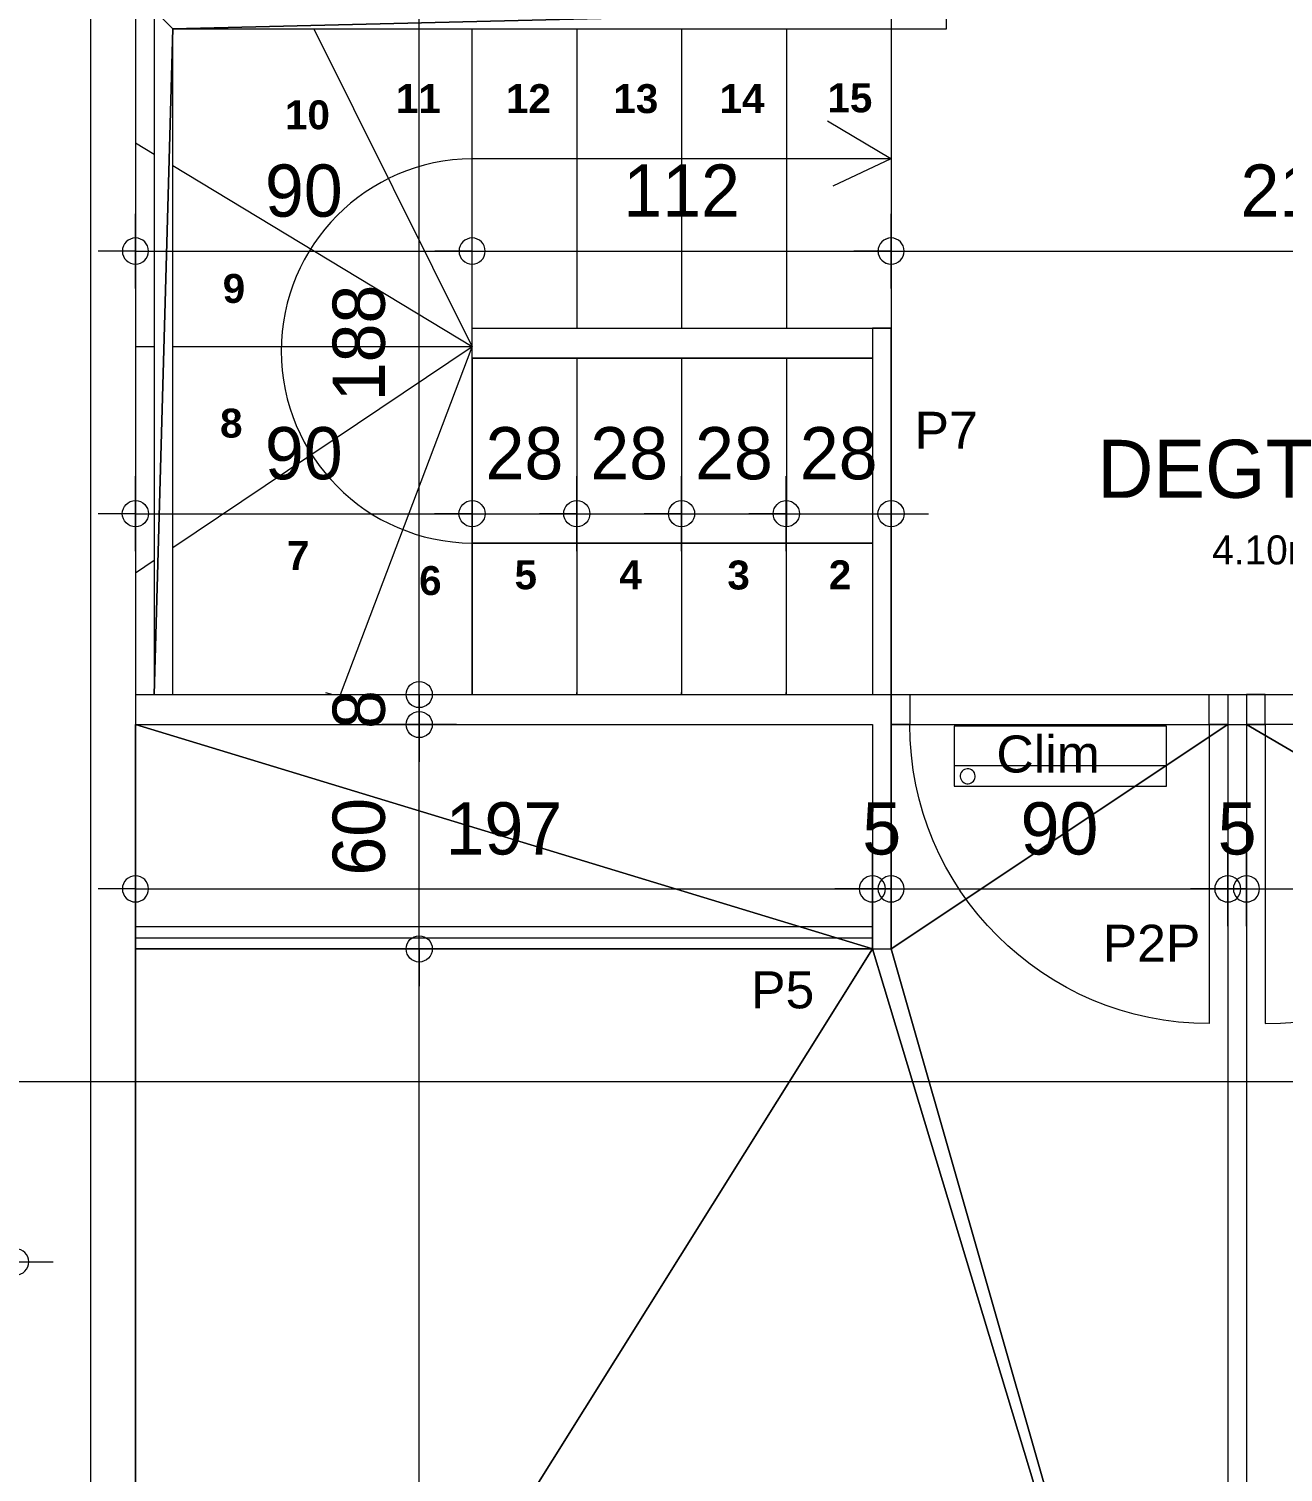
# Model space of a CAD drawing. Header units: metres. Extents: x -30.4 to 29.6, y -50.6 to 0.4.
# Drawn here: x 20.689 to 24.042, y -29.401 to -25.541 of the extents above; entities that cross this region are included whole.
import ezdxf
from ezdxf.enums import TextEntityAlignment as Align
from ezdxf.lldxf.tags import DXFTag

# ---------------------------------------------------------------- set-up
doc = ezdxf.new("R2010")
doc.units = ezdxf.units.M
doc.header["$MEASUREMENT"] = 0
for name, color, linetype in [('Calque commun', 7, 'Continuous'), ('Calque5', 7, 'Continuous'), ('Cotations', 7, 'Continuous'), ('Textes', 7, 'Continuous')]:
    doc.layers.add(name, color=color, linetype=linetype)
doc.styles.add('Arial12', font='arialbd.ttf', dxfattribs={"height": 0.077267})
doc.styles.add('Arial4', font='arial.ttf', dxfattribs={"height": 0.098961})
doc.styles.add('Century Gothic', font='GOTHIC.TTF', dxfattribs={"height": 0.139636})
doc.styles.add('Century Gothic15', font='GOTHIC.TTF', dxfattribs={"height": 0.155151})
doc.styles.add('Century Gothic7', font='GOTHIC.TTF', dxfattribs={"height": 0.077575})
tags = doc.linetypes.add('DASHDOT2', pattern=[0.5, 0.25, -0.125, 0, -0.125]).pattern_tags.tags
tags[10:11] = [DXFTag(74, 4), DXFTag(75, 0), DXFTag(340, '0'), DXFTag(46, 1.0), DXFTag(50, 0.0), DXFTag(44, 0.0), DXFTag(45, 0.0)]
tags[8:9] = [DXFTag(74, 4), DXFTag(75, 0), DXFTag(340, '0'), DXFTag(46, 1.0), DXFTag(50, 0.0), DXFTag(44, 0.0), DXFTag(45, 0.0)]
tags[6:7] = [DXFTag(74, 4), DXFTag(75, 0), DXFTag(340, '0'), DXFTag(46, 1.0), DXFTag(50, 0.0), DXFTag(44, 0.0), DXFTag(45, 0.0)]
tags[4:5] = [DXFTag(74, 4), DXFTag(75, 0), DXFTag(340, '0'), DXFTag(46, 1.0), DXFTag(50, 0.0), DXFTag(44, 0.0), DXFTag(45, 0.0)]
tags = doc.linetypes.add('HIDDEN2', pattern=[0.1875, 0.125, -0.0625]).pattern_tags.tags
tags[6:7] = [DXFTag(74, 4), DXFTag(75, 0), DXFTag(340, '0'), DXFTag(46, 1.0), DXFTag(50, 0.0), DXFTag(44, 0.0), DXFTag(45, 0.0)]
tags[4:5] = [DXFTag(74, 4), DXFTag(75, 0), DXFTag(340, '0'), DXFTag(46, 1.0), DXFTag(50, 0.0), DXFTag(44, 0.0), DXFTag(45, 0.0)]
tags = doc.linetypes.add('HIDDENX2', pattern=[0.75, 0.5, -0.25]).pattern_tags.tags
tags[6:7] = [DXFTag(74, 4), DXFTag(75, 0), DXFTag(340, '0'), DXFTag(46, 1.0), DXFTag(50, 0.0), DXFTag(44, 0.0), DXFTag(45, 0.0)]
tags[4:5] = [DXFTag(74, 4), DXFTag(75, 0), DXFTag(340, '0'), DXFTag(46, 1.0), DXFTag(50, 0.0), DXFTag(44, 0.0), DXFTag(45, 0.0)]

# ---------------------------------------------------------------- blocks, each defined once
blk = doc.blocks.new('Block18107')
at = {"layer": 'Calque commun', "color": 7, "linetype": 'Continuous', "lineweight": 18}
blk.add_line((20.654, -25.4207), (20.654, -31.4506), dxfattribs=at)
at = {"layer": 'Calque commun', "color": 7, "linetype": 'Continuous', "lineweight": 9}
for p, q in [((20.854, -25.4207), (20.854, -31.2507)), ((20.974, -25.4207), (20.974, -31.1306))]:
    blk.add_line(p, q, dxfattribs=at)
blk = doc.blocks.new('xmodule1pdniv1-125')
at = {"layer": 'Calque commun', "color": 5, "linetype": 'Continuous', "lineweight": 9}
blk.add_arc((0, 0), 0.5, 0, 359.9994, dxfattribs=at)
blk = doc.blocks.new('xmodule1pdniv1-126')
at = {"layer": 'Calque commun', "color": 5, "linetype": 'Continuous', "lineweight": 9}
blk.add_arc((0, 0), 0.5, 0, 359.9994, dxfattribs=at)
blk = doc.blocks.new('DimLine61108')
at = {"layer": 'Calque commun', "color": 5, "linetype": 'Continuous', "lineweight": 9}
for p, q in [((37.0237, -23.999), (37.0237, -23.799)), ((37.1037, -23.999), (37.1037, -23.799)), ((37.0237, -23.899), (36.9237, -23.899)), ((37.0237, -23.899), (37.1037, -23.899)), ((37.1037, -23.899), (37.2037, -23.899))]:
    blk.add_line(p, q, dxfattribs=at)
at = {"layer": 'Calque commun', "color": 5, "linetype": 'Continuous', "lineweight": 9, "xscale": 0.07000000029802322, "yscale": 0.07000000029802322, "zscale": 0.07000000029802322}
for name, p in [('xmodule1pdniv1-125', (37.0237, -23.899)), ('xmodule1pdniv1-126', (37.1037, -23.899))]:
    blk.add_blockref(name, p, dxfattribs=at)
at = {"layer": 'Calque commun', "color": 5, "linetype": 'Continuous', "lineweight": 9, "style": 'Century Gothic'}
blk.add_text('8', height=0.1396, dxfattribs=at).set_placement((37.0637, -23.849), align=Align.BOTTOM_CENTER)
blk = doc.blocks.new('xmodule1pdniv1-127')
at = {"layer": 'Calque commun', "color": 5, "linetype": 'Continuous', "lineweight": 9}
blk.add_blockref('DimLine61108', (0, 0), dxfattribs=at)
blk = doc.blocks.new('xmodule1pcentniv1 13-7')
at = {"layer": 'Calque commun', "color": 5, "linetype": 'Continuous', "lineweight": 9}
blk.add_arc((0, 0), 0.5, 0, 359.9994, dxfattribs=at)
blk = doc.blocks.new('xmodule1pcentniv1 13-8')
at = {"layer": 'Calque commun', "color": 5, "linetype": 'Continuous', "lineweight": 9}
blk.add_arc((0, 0), 0.5, 0, 359.9994, dxfattribs=at)
blk = doc.blocks.new('DimLine54915-2')
at = {"layer": 'Calque commun', "color": 5, "linetype": 'Continuous', "lineweight": 9}
for p, q in [((37.9697, -23.0373), (37.9697, -22.9373)), ((38.0697, -23.0373), (37.8697, -23.0373)), ((37.9697, -26.1867), (37.9697, -23.0373)), ((38.0697, -26.1867), (37.8697, -26.1867)), ((37.9697, -26.1867), (37.9697, -26.2867))]:
    blk.add_line(p, q, dxfattribs=at)
at = {"layer": 'Calque commun', "color": 5, "linetype": 'Continuous', "lineweight": 9, "extrusion": (0, 0, -1), "xscale": -0.07000000029802322, "yscale": -0.07000000029802322, "zscale": -0.07000000029802322, "rotation": -90.00000000000001}
for name, p in [('xmodule1pcentniv1 13-8', (-37.9697, -23.0373)), ('xmodule1pcentniv1 13-7', (-37.9697, -26.1867))]:
    blk.add_blockref(name, p, dxfattribs=at)
at = {"layer": 'Calque commun', "color": 5, "linetype": 'Continuous', "lineweight": 9, "style": 'Century Gothic'}
blk.add_text('315', height=0.13964, rotation=90, dxfattribs=at).set_placement((37.9197, -24.612), align=Align.BOTTOM_CENTER)
blk = doc.blocks.new('xmodule1pcentniv1 13-9')
at = {"layer": 'Calque commun', "color": 5, "linetype": 'Continuous', "lineweight": 9}
blk.add_arc((0, 0), 0.5, 0, 359.9994, dxfattribs=at)
blk = doc.blocks.new('xmodule1pcentniv1 13-10')
at = {"layer": 'Calque commun', "color": 5, "linetype": 'Continuous', "lineweight": 9}
blk.add_arc((0, 0), 0.5, 0, 359.9994, dxfattribs=at)
blk = doc.blocks.new('DimLine54923-2')
at = {"layer": 'Calque commun', "color": 5, "linetype": 'Continuous', "lineweight": 9}
for p, q in [((37.9697, -22.4373), (37.9697, -22.3373)), ((38.0697, -22.4373), (37.8697, -22.4373)), ((37.9697, -23.0373), (37.9697, -22.4373)), ((38.0697, -23.0373), (37.8697, -23.0373)), ((37.9697, -23.0373), (37.9697, -23.1373))]:
    blk.add_line(p, q, dxfattribs=at)
at = {"layer": 'Calque commun', "color": 5, "linetype": 'Continuous', "lineweight": 9, "extrusion": (0, 0, -1), "xscale": -0.07000000029802322, "yscale": -0.07000000029802322, "zscale": -0.07000000029802322, "rotation": -90.00000000000001}
for name, p in [('xmodule1pcentniv1 13-10', (-37.9697, -22.4373)), ('xmodule1pcentniv1 13-9', (-37.9697, -23.0373))]:
    blk.add_blockref(name, p, dxfattribs=at)
at = {"layer": 'Calque commun', "color": 5, "linetype": 'Continuous', "lineweight": 9, "style": 'Century Gothic'}
blk.add_text('60', height=0.13964, rotation=90, dxfattribs=at).set_placement((37.9197, -22.7373), align=Align.BOTTOM_CENTER)
blk = doc.blocks.new('xmodule1pcentniv1 13-13')
at = {"layer": 'Calque commun', "color": 5, "linetype": 'Continuous', "lineweight": 9}
blk.add_arc((0, 0), 0.5, 0, 359.9994, dxfattribs=at)
blk = doc.blocks.new('xmodule1pcentniv1 13-14')
at = {"layer": 'Calque commun', "color": 5, "linetype": 'Continuous', "lineweight": 9}
blk.add_arc((0, 0), 0.5, 0, 359.9994, dxfattribs=at)
blk = doc.blocks.new('DimLine54971-2')
at = {"layer": 'Calque commun', "color": 5, "linetype": 'Continuous', "lineweight": 9}
for p, q in [((39.2311, -21.271), (39.2311, -21.071)), ((41.4111, -21.271), (41.4111, -21.071)), ((39.2311, -21.171), (39.1311, -21.171)), ((39.2311, -21.171), (41.4111, -21.171)), ((41.4111, -21.171), (41.5111, -21.171))]:
    blk.add_line(p, q, dxfattribs=at)
at = {"layer": 'Calque commun', "color": 5, "linetype": 'Continuous', "lineweight": 9, "xscale": 0.07000000029802322, "yscale": 0.07000000029802322, "zscale": 0.07000000029802322}
for name, p in [('xmodule1pcentniv1 13-13', (39.2311, -21.171)), ('xmodule1pcentniv1 13-14', (41.4111, -21.171))]:
    blk.add_blockref(name, p, dxfattribs=at)
at = {"layer": 'Calque commun', "color": 5, "linetype": 'Continuous', "lineweight": 9, "style": 'Century Gothic'}
blk.add_text('218', height=0.13964, dxfattribs=at).set_placement((40.3211, -21.121), align=Align.BOTTOM_CENTER)
blk = doc.blocks.new('xmodule1pcentniv1 13-53')
at = {"layer": 'Calque commun', "color": 5, "linetype": 'Continuous', "lineweight": 9}
blk.add_arc((0, 0), 0.5, 0, 359.9994, dxfattribs=at)
blk = doc.blocks.new('xmodule1pcentniv1 13-54')
at = {"layer": 'Calque commun', "color": 5, "linetype": 'Continuous', "lineweight": 9}
blk.add_arc((0, 0), 0.5, 0, 359.9994, dxfattribs=at)
blk = doc.blocks.new('DimLine55147-2')
at = {"layer": 'Calque commun', "color": 5, "linetype": 'Continuous', "lineweight": 9}
for p, q in [((37.2112, -22.9767), (37.2112, -22.7767)), ((39.1811, -22.9767), (39.1811, -22.7767)), ((37.2112, -22.8767), (37.1112, -22.8767)), ((37.2112, -22.8767), (39.1811, -22.8767)), ((39.1811, -22.8767), (39.2811, -22.8767))]:
    blk.add_line(p, q, dxfattribs=at)
at = {"layer": 'Calque commun', "color": 5, "linetype": 'Continuous', "lineweight": 9, "xscale": -0.07000000029802322, "yscale": -0.07000000029802322, "zscale": -0.07000000029802322, "rotation": -180}
for name, p in [('xmodule1pcentniv1 13-53', (37.2112, -22.8767)), ('xmodule1pcentniv1 13-54', (39.1811, -22.8767))]:
    blk.add_blockref(name, p, dxfattribs=at)
at = {"layer": 'Calque commun', "color": 5, "linetype": 'Continuous', "lineweight": 9, "style": 'Century Gothic'}
blk.add_text('197', height=0.13964, dxfattribs=at).set_placement((38.1961, -22.8267), align=Align.BOTTOM_CENTER)
blk = doc.blocks.new('xmodule1pcentniv1 13-55')
at = {"layer": 'Calque commun', "color": 5, "linetype": 'Continuous', "lineweight": 9}
blk.add_arc((0, 0), 0.5, 0, 359.9994, dxfattribs=at)
blk = doc.blocks.new('xmodule1pcentniv1 13-56')
at = {"layer": 'Calque commun', "color": 5, "linetype": 'Continuous', "lineweight": 9}
blk.add_arc((0, 0), 0.5, 0, 359.9994, dxfattribs=at)
blk = doc.blocks.new('DimLine55155-2')
at = {"layer": 'Calque commun', "color": 5, "linetype": 'Continuous', "lineweight": 9}
for p, q in [((39.1811, -22.9767), (39.1811, -22.7767)), ((39.2311, -22.9767), (39.2311, -22.7767)), ((39.1811, -22.8767), (39.0811, -22.8767)), ((39.1811, -22.8767), (39.2311, -22.8767)), ((39.2311, -22.8767), (39.3311, -22.8767))]:
    blk.add_line(p, q, dxfattribs=at)
at = {"layer": 'Calque commun', "color": 5, "linetype": 'Continuous', "lineweight": 9, "xscale": -0.07000000029802322, "yscale": -0.07000000029802322, "zscale": -0.07000000029802322, "rotation": -180}
for name, p in [('xmodule1pcentniv1 13-55', (39.1811, -22.8767)), ('xmodule1pcentniv1 13-56', (39.2311, -22.8767))]:
    blk.add_blockref(name, p, dxfattribs=at)
at = {"layer": 'Calque commun', "color": 5, "linetype": 'Continuous', "lineweight": 9, "style": 'Century Gothic'}
blk.add_text('5', height=0.1396, dxfattribs=at).set_placement((39.2061, -22.8267), align=Align.BOTTOM_CENTER)
blk = doc.blocks.new('xmodule1pcentniv1 13-57')
at = {"layer": 'Calque commun', "color": 5, "linetype": 'Continuous', "lineweight": 9}
blk.add_arc((0, 0), 0.5, 0, 359.9994, dxfattribs=at)
blk = doc.blocks.new('xmodule1pcentniv1 13-58')
at = {"layer": 'Calque commun', "color": 5, "linetype": 'Continuous', "lineweight": 9}
blk.add_arc((0, 0), 0.5, 0, 359.9994, dxfattribs=at)
blk = doc.blocks.new('DimLine55163-2')
at = {"layer": 'Calque commun', "color": 5, "linetype": 'Continuous', "lineweight": 9}
for p, q in [((39.2311, -22.9767), (39.2311, -22.7767)), ((40.1311, -22.9767), (40.1311, -22.7767)), ((39.2311, -22.8767), (39.1311, -22.8767)), ((39.2311, -22.8767), (40.1311, -22.8767)), ((40.1311, -22.8767), (40.2311, -22.8767))]:
    blk.add_line(p, q, dxfattribs=at)
at = {"layer": 'Calque commun', "color": 5, "linetype": 'Continuous', "lineweight": 9, "xscale": -0.07000000029802322, "yscale": -0.07000000029802322, "zscale": -0.07000000029802322, "rotation": -180}
for name, p in [('xmodule1pcentniv1 13-57', (39.2311, -22.8767)), ('xmodule1pcentniv1 13-58', (40.1311, -22.8767))]:
    blk.add_blockref(name, p, dxfattribs=at)
at = {"layer": 'Calque commun', "color": 5, "linetype": 'Continuous', "lineweight": 9, "style": 'Century Gothic'}
blk.add_text('90', height=0.13964, dxfattribs=at).set_placement((39.6811, -22.8267), align=Align.BOTTOM_CENTER)
blk = doc.blocks.new('xmodule1pcentniv1 13-59')
at = {"layer": 'Calque commun', "color": 5, "linetype": 'Continuous', "lineweight": 9}
blk.add_arc((0, 0), 0.5, 0, 359.9994, dxfattribs=at)
blk = doc.blocks.new('xmodule1pcentniv1 13-60')
at = {"layer": 'Calque commun', "color": 5, "linetype": 'Continuous', "lineweight": 9}
blk.add_arc((0, 0), 0.5, 0, 359.9994, dxfattribs=at)
blk = doc.blocks.new('DimLine55171-2')
at = {"layer": 'Calque commun', "color": 5, "linetype": 'Continuous', "lineweight": 9}
for p, q in [((40.1311, -22.9767), (40.1311, -22.7767)), ((40.1811, -22.9767), (40.1811, -22.7767)), ((40.1311, -22.8767), (40.0311, -22.8767)), ((40.1311, -22.8767), (40.1811, -22.8767)), ((40.1811, -22.8767), (40.2811, -22.8767))]:
    blk.add_line(p, q, dxfattribs=at)
at = {"layer": 'Calque commun', "color": 5, "linetype": 'Continuous', "lineweight": 9, "xscale": -0.07000000029802322, "yscale": -0.07000000029802322, "zscale": -0.07000000029802322, "rotation": -180}
for name, p in [('xmodule1pcentniv1 13-59', (40.1311, -22.8767)), ('xmodule1pcentniv1 13-60', (40.1811, -22.8767))]:
    blk.add_blockref(name, p, dxfattribs=at)
at = {"layer": 'Calque commun', "color": 5, "linetype": 'Continuous', "lineweight": 9, "style": 'Century Gothic'}
blk.add_text('5', height=0.1396, dxfattribs=at).set_placement((40.1561, -22.8267), align=Align.BOTTOM_CENTER)
blk = doc.blocks.new('xmodule1pcentniv1 13-67')
at = {"layer": 'Calque commun', "color": 5, "linetype": 'Continuous', "lineweight": 9}
blk.add_arc((0, 0), 0.5, 0, 359.9994, dxfattribs=at)
blk = doc.blocks.new('xmodule1pcentniv1 13-68')
at = {"layer": 'Calque commun', "color": 5, "linetype": 'Continuous', "lineweight": 9}
blk.add_arc((0, 0), 0.5, 0, 359.9994, dxfattribs=at)
blk = doc.blocks.new('DimLine56475-2')
at = {"layer": 'Calque commun', "color": 5, "linetype": 'Continuous', "lineweight": 9}
for p, q in [((39.2312, -21.271), (39.2312, -21.071)), ((41.4111, -21.271), (41.4111, -21.071)), ((39.2312, -21.171), (39.1312, -21.171)), ((39.2312, -21.171), (41.4111, -21.171)), ((41.4111, -21.171), (41.5111, -21.171))]:
    blk.add_line(p, q, dxfattribs=at)
at = {"layer": 'Calque commun', "color": 5, "linetype": 'Continuous', "lineweight": 9, "xscale": 0.07000000029802322, "yscale": 0.07000000029802322, "zscale": 0.07000000029802322}
for name, p in [('xmodule1pcentniv1 13-67', (39.2312, -21.171)), ('xmodule1pcentniv1 13-68', (41.4111, -21.171))]:
    blk.add_blockref(name, p, dxfattribs=at)
at = {"layer": 'Calque commun', "color": 5, "linetype": 'Continuous', "lineweight": 9, "style": 'Century Gothic'}
blk.add_text('218', height=0.13964, dxfattribs=at).set_placement((40.3211, -21.121), align=Align.BOTTOM_CENTER)
blk = doc.blocks.new('xmodule1pcentniv1 13-69')
at = {"layer": 'Calque commun', "color": 5, "linetype": 'Continuous', "lineweight": 9}
blk.add_arc((0, 0), 0.5, 0, 359.9994, dxfattribs=at)
blk = doc.blocks.new('xmodule1pcentniv1 13-70')
at = {"layer": 'Calque commun', "color": 5, "linetype": 'Continuous', "lineweight": 9}
blk.add_arc((0, 0), 0.5, 0, 359.9994, dxfattribs=at)
blk = doc.blocks.new('DimLine56490-2')
at = {"layer": 'Calque commun', "color": 5, "linetype": 'Continuous', "lineweight": 9}
for p, q in [((37.2112, -21.271), (37.2112, -21.071)), ((38.1112, -21.271), (38.1112, -21.071)), ((37.2112, -21.171), (37.1112, -21.171)), ((37.2112, -21.171), (38.1112, -21.171)), ((38.1112, -21.171), (38.2112, -21.171))]:
    blk.add_line(p, q, dxfattribs=at)
at = {"layer": 'Calque commun', "color": 5, "linetype": 'Continuous', "lineweight": 9, "xscale": 0.07000000029802322, "yscale": 0.07000000029802322, "zscale": 0.07000000029802322}
for name, p in [('xmodule1pcentniv1 13-69', (37.2112, -21.171)), ('xmodule1pcentniv1 13-70', (38.1112, -21.171))]:
    blk.add_blockref(name, p, dxfattribs=at)
at = {"layer": 'Calque commun', "color": 5, "linetype": 'Continuous', "lineweight": 9, "style": 'Century Gothic'}
blk.add_text('90', height=0.13964, dxfattribs=at).set_placement((37.6612, -21.121), align=Align.BOTTOM_CENTER)
blk = doc.blocks.new('xmodule1pcentniv1 13-71')
at = {"layer": 'Calque commun', "color": 5, "linetype": 'Continuous', "lineweight": 9}
blk.add_arc((0, 0), 0.5, 0, 359.9994, dxfattribs=at)
blk = doc.blocks.new('xmodule1pcentniv1 13-72')
at = {"layer": 'Calque commun', "color": 5, "linetype": 'Continuous', "lineweight": 9}
blk.add_arc((0, 0), 0.5, 0, 359.9994, dxfattribs=at)
blk = doc.blocks.new('DimLine56498-2')
at = {"layer": 'Calque commun', "color": 5, "linetype": 'Continuous', "lineweight": 9}
for p, q in [((38.1112, -21.271), (38.1112, -21.071)), ((39.2311, -21.271), (39.2311, -21.071)), ((38.1112, -21.171), (38.0112, -21.171)), ((38.1112, -21.171), (39.2311, -21.171)), ((39.2311, -21.171), (39.3311, -21.171))]:
    blk.add_line(p, q, dxfattribs=at)
at = {"layer": 'Calque commun', "color": 5, "linetype": 'Continuous', "lineweight": 9, "xscale": 0.07000000029802322, "yscale": 0.07000000029802322, "zscale": 0.07000000029802322}
for name, p in [('xmodule1pcentniv1 13-71', (38.1112, -21.171)), ('xmodule1pcentniv1 13-72', (39.2311, -21.171))]:
    blk.add_blockref(name, p, dxfattribs=at)
at = {"layer": 'Calque commun', "color": 5, "linetype": 'Continuous', "lineweight": 9, "style": 'Century Gothic'}
blk.add_text('112', height=0.13964, dxfattribs=at).set_placement((38.6712, -21.121), align=Align.BOTTOM_CENTER)
blk = doc.blocks.new('xmodule1pcentniv1 13-73')
at = {"layer": 'Calque commun', "color": 5, "linetype": 'Continuous', "lineweight": 9}
blk.add_arc((0, 0), 0.5, 0, 359.9994, dxfattribs=at)
blk = doc.blocks.new('xmodule1pcentniv1 13-74')
at = {"layer": 'Calque commun', "color": 5, "linetype": 'Continuous', "lineweight": 9}
blk.add_arc((0, 0), 0.5, 0, 359.9994, dxfattribs=at)
blk = doc.blocks.new('DimLine60633-2')
at = {"layer": 'Calque commun', "color": 5, "linetype": 'Continuous', "lineweight": 9}
for p, q in [((37.2111, -21.9733), (37.2111, -21.7733)), ((38.111, -21.9733), (38.111, -21.7733)), ((37.2111, -21.8733), (37.1111, -21.8733)), ((37.2111, -21.8733), (38.111, -21.8733)), ((38.111, -21.8733), (38.211, -21.8733))]:
    blk.add_line(p, q, dxfattribs=at)
at = {"layer": 'Calque commun', "color": 5, "linetype": 'Continuous', "lineweight": 9, "extrusion": (0, 0, -1), "xscale": -0.07000000029802322, "yscale": -0.07000000029802322, "zscale": -0.07000000029802322, "rotation": -180}
for name, p in [('xmodule1pcentniv1 13-73', (-37.2111, -21.8733)), ('xmodule1pcentniv1 13-74', (-38.111, -21.8733))]:
    blk.add_blockref(name, p, dxfattribs=at)
at = {"layer": 'Calque commun', "color": 5, "linetype": 'Continuous', "lineweight": 9, "style": 'Century Gothic'}
blk.add_text('90', height=0.13964, dxfattribs=at).set_placement((37.6611, -21.8233), align=Align.BOTTOM_CENTER)
blk = doc.blocks.new('xmodule1pcentniv1 13-75')
at = {"layer": 'Calque commun', "color": 5, "linetype": 'Continuous', "lineweight": 9}
blk.add_arc((0, 0), 0.5, 0, 359.9994, dxfattribs=at)
blk = doc.blocks.new('xmodule1pcentniv1 13-76')
at = {"layer": 'Calque commun', "color": 5, "linetype": 'Continuous', "lineweight": 9}
blk.add_arc((0, 0), 0.5, 0, 359.9994, dxfattribs=at)
blk = doc.blocks.new('DimLine60641-2')
at = {"layer": 'Calque commun', "color": 5, "linetype": 'Continuous', "lineweight": 9}
for p, q in [((38.111, -21.9733), (38.111, -21.7733)), ((38.391, -21.9733), (38.391, -21.7733)), ((38.111, -21.8733), (38.011, -21.8733)), ((38.111, -21.8733), (38.391, -21.8733)), ((38.391, -21.8733), (38.491, -21.8733))]:
    blk.add_line(p, q, dxfattribs=at)
at = {"layer": 'Calque commun', "color": 5, "linetype": 'Continuous', "lineweight": 9, "extrusion": (0, 0, -1), "xscale": -0.07000000029802322, "yscale": -0.07000000029802322, "zscale": -0.07000000029802322, "rotation": -180}
for name, p in [('xmodule1pcentniv1 13-75', (-38.111, -21.8733)), ('xmodule1pcentniv1 13-76', (-38.391, -21.8733))]:
    blk.add_blockref(name, p, dxfattribs=at)
at = {"layer": 'Calque commun', "color": 5, "linetype": 'Continuous', "lineweight": 9, "style": 'Century Gothic'}
blk.add_text('28', height=0.13964, dxfattribs=at).set_placement((38.251, -21.8233), align=Align.BOTTOM_CENTER)
blk = doc.blocks.new('xmodule1pcentniv1 13-77')
at = {"layer": 'Calque commun', "color": 5, "linetype": 'Continuous', "lineweight": 9}
blk.add_arc((0, 0), 0.5, 0, 359.9994, dxfattribs=at)
blk = doc.blocks.new('xmodule1pcentniv1 13-78')
at = {"layer": 'Calque commun', "color": 5, "linetype": 'Continuous', "lineweight": 9}
blk.add_arc((0, 0), 0.5, 0, 359.9994, dxfattribs=at)
blk = doc.blocks.new('DimLine60649-2')
at = {"layer": 'Calque commun', "color": 5, "linetype": 'Continuous', "lineweight": 9}
for p, q in [((38.391, -21.9733), (38.391, -21.7733)), ((38.671, -21.9733), (38.671, -21.7733)), ((38.391, -21.8733), (38.291, -21.8733)), ((38.391, -21.8733), (38.671, -21.8733)), ((38.671, -21.8733), (38.771, -21.8733))]:
    blk.add_line(p, q, dxfattribs=at)
at = {"layer": 'Calque commun', "color": 5, "linetype": 'Continuous', "lineweight": 9, "extrusion": (0, 0, -1), "xscale": -0.07000000029802322, "yscale": -0.07000000029802322, "zscale": -0.07000000029802322, "rotation": -180}
for name, p in [('xmodule1pcentniv1 13-77', (-38.391, -21.8733)), ('xmodule1pcentniv1 13-78', (-38.671, -21.8733))]:
    blk.add_blockref(name, p, dxfattribs=at)
at = {"layer": 'Calque commun', "color": 5, "linetype": 'Continuous', "lineweight": 9, "style": 'Century Gothic'}
blk.add_text('28', height=0.13964, dxfattribs=at).set_placement((38.531, -21.8233), align=Align.BOTTOM_CENTER)
blk = doc.blocks.new('xmodule1pcentniv1 13-79')
at = {"layer": 'Calque commun', "color": 5, "linetype": 'Continuous', "lineweight": 9}
blk.add_arc((0, 0), 0.5, 0, 359.9994, dxfattribs=at)
blk = doc.blocks.new('xmodule1pcentniv1 13-80')
at = {"layer": 'Calque commun', "color": 5, "linetype": 'Continuous', "lineweight": 9}
blk.add_arc((0, 0), 0.5, 0, 359.9994, dxfattribs=at)
blk = doc.blocks.new('DimLine60657-2')
at = {"layer": 'Calque commun', "color": 5, "linetype": 'Continuous', "lineweight": 9}
for p, q in [((38.671, -21.9733), (38.671, -21.7733)), ((38.951, -21.9733), (38.951, -21.7733)), ((38.671, -21.8733), (38.571, -21.8733)), ((38.671, -21.8733), (38.951, -21.8733)), ((38.951, -21.8733), (39.051, -21.8733))]:
    blk.add_line(p, q, dxfattribs=at)
at = {"layer": 'Calque commun', "color": 5, "linetype": 'Continuous', "lineweight": 9, "extrusion": (0, 0, -1), "xscale": -0.07000000029802322, "yscale": -0.07000000029802322, "zscale": -0.07000000029802322, "rotation": -180}
for name, p in [('xmodule1pcentniv1 13-79', (-38.671, -21.8733)), ('xmodule1pcentniv1 13-80', (-38.951, -21.8733))]:
    blk.add_blockref(name, p, dxfattribs=at)
at = {"layer": 'Calque commun', "color": 5, "linetype": 'Continuous', "lineweight": 9, "style": 'Century Gothic'}
blk.add_text('28', height=0.13964, dxfattribs=at).set_placement((38.811, -21.8233), align=Align.BOTTOM_CENTER)
blk = doc.blocks.new('xmodule1pcentniv1 13-81')
at = {"layer": 'Calque commun', "color": 5, "linetype": 'Continuous', "lineweight": 9}
blk.add_arc((0, 0), 0.5, 0, 359.9994, dxfattribs=at)
blk = doc.blocks.new('xmodule1pcentniv1 13-82')
at = {"layer": 'Calque commun', "color": 5, "linetype": 'Continuous', "lineweight": 9}
blk.add_arc((0, 0), 0.5, 0, 359.9994, dxfattribs=at)
blk = doc.blocks.new('DimLine60665-2')
at = {"layer": 'Calque commun', "color": 5, "linetype": 'Continuous', "lineweight": 9}
for p, q in [((38.951, -21.9733), (38.951, -21.7733)), ((39.2311, -21.9733), (39.2311, -21.7733)), ((38.951, -21.8733), (38.851, -21.8733)), ((38.951, -21.8733), (39.2311, -21.8733)), ((39.2311, -21.8733), (39.3311, -21.8733))]:
    blk.add_line(p, q, dxfattribs=at)
at = {"layer": 'Calque commun', "color": 5, "linetype": 'Continuous', "lineweight": 9, "extrusion": (0, 0, -1), "xscale": -0.07000000029802322, "yscale": -0.07000000029802322, "zscale": -0.07000000029802322, "rotation": -180}
for name, p in [('xmodule1pcentniv1 13-81', (-38.951, -21.8733)), ('xmodule1pcentniv1 13-82', (-39.2311, -21.8733))]:
    blk.add_blockref(name, p, dxfattribs=at)
at = {"layer": 'Calque commun', "color": 5, "linetype": 'Continuous', "lineweight": 9, "style": 'Century Gothic'}
blk.add_text('28', height=0.13964, dxfattribs=at).set_placement((39.0911, -21.8233), align=Align.BOTTOM_CENTER)
blk = doc.blocks.new('xmodule1pcentniv1 13-83')
at = {"layer": 'Calque commun', "color": 5, "linetype": 'Continuous', "lineweight": 9}
blk.add_arc((0, 0), 0.5, 0, 359.9994, dxfattribs=at)
blk = doc.blocks.new('xmodule1pcentniv1 13-84')
at = {"layer": 'Calque commun', "color": 5, "linetype": 'Continuous', "lineweight": 9}
blk.add_arc((0, 0), 0.5, 0, 359.9994, dxfattribs=at)
blk = doc.blocks.new('DimLine60713-2')
at = {"layer": 'Calque commun', "color": 5, "linetype": 'Continuous', "lineweight": 9}
for p, q in [((37.9697, -22.357), (37.9697, -22.257)), ((37.8697, -22.357), (38.0697, -22.357)), ((37.9697, -22.4373), (37.9697, -22.357)), ((37.8697, -22.4373), (38.0697, -22.4373)), ((37.9697, -22.4373), (37.9697, -22.5373))]:
    blk.add_line(p, q, dxfattribs=at)
at = {"layer": 'Calque commun', "color": 5, "linetype": 'Continuous', "lineweight": 9, "extrusion": (0, 0, -1), "xscale": -0.07000000029802322, "yscale": -0.07000000029802322, "zscale": -0.07000000029802322, "rotation": -90.00000000000001}
for name, p in [('xmodule1pcentniv1 13-84', (-37.9697, -22.357)), ('xmodule1pcentniv1 13-83', (-37.9697, -22.4373))]:
    blk.add_blockref(name, p, dxfattribs=at)
at = {"layer": 'Calque commun', "color": 5, "linetype": 'Continuous', "lineweight": 9, "style": 'Century Gothic'}
blk.add_text('8', height=0.1396, rotation=90, dxfattribs=at).set_placement((37.9197, -22.3971), align=Align.BOTTOM_CENTER)
blk = doc.blocks.new('xmodule1pcentniv1 13-85')
at = {"layer": 'Calque commun', "color": 5, "linetype": 'Continuous', "lineweight": 9}
blk.add_arc((0, 0), 0.5, 0, 359.9994, dxfattribs=at)
blk = doc.blocks.new('xmodule1pcentniv1 13-86')
at = {"layer": 'Calque commun', "color": 5, "linetype": 'Continuous', "lineweight": 9}
blk.add_arc((0, 0), 0.5, 0, 359.9994, dxfattribs=at)
blk = doc.blocks.new('DimLine60721-2')
at = {"layer": 'Calque commun', "color": 5, "linetype": 'Continuous', "lineweight": 9}
for p, q in [((37.9697, -20.4767), (37.9697, -20.3767)), ((37.8697, -20.4767), (38.0697, -20.4767)), ((37.9697, -22.357), (37.9697, -20.4767)), ((37.8697, -22.357), (38.0697, -22.357)), ((37.9697, -22.357), (37.9697, -22.457))]:
    blk.add_line(p, q, dxfattribs=at)
at = {"layer": 'Calque commun', "color": 5, "linetype": 'Continuous', "lineweight": 9, "extrusion": (0, 0, -1), "xscale": -0.07000000029802322, "yscale": -0.07000000029802322, "zscale": -0.07000000029802322, "rotation": -90.00000000000001}
for name, p in [('xmodule1pcentniv1 13-86', (-37.9697, -20.4767)), ('xmodule1pcentniv1 13-85', (-37.9697, -22.357))]:
    blk.add_blockref(name, p, dxfattribs=at)
at = {"layer": 'Calque commun', "color": 5, "linetype": 'Continuous', "lineweight": 9, "style": 'Century Gothic'}
blk.add_text('188', height=0.13964, rotation=90, dxfattribs=at).set_placement((37.9197, -21.4168), align=Align.BOTTOM_CENTER)
blk = doc.blocks.new('@PRES_1_$$_1-88')
at = {"layer": 'Calque commun', "color": 5, "linetype": 'Continuous', "lineweight": 9}
blk.add_line((0.05, 0.08), (0.05, 0.88), dxfattribs=at)
at = {"layer": 'Calque commun', "color": 5, "linetype": 'Continuous', "lineweight": 9, "extrusion": (0, 0, -1)}
blk.add_arc((-0.05, 0.08), 0.8, 90, 180, dxfattribs=at)
at = {"layer": 'Calque commun', "color": 5, "linetype": 'Continuous', "lineweight": 9}
mesh = blk.add_polyface(dxfattribs=at)
corners = [(0, 0), (0, 0.08), (0.05, 0.08), (0.05, 0)]
mesh.append_faces([[corners[k] for k in face] for face in [(0, 1, 2, 3)]], dxfattribs={"color": 5})
mesh = blk.add_polyface(dxfattribs=at)
corners = [(0.85, 0), (0.85, 0.08), (0.9, 0.08), (0.9, 0)]
mesh.append_faces([[corners[k] for k in face] for face in [(0, 1, 2, 3)]], dxfattribs={"color": 5})
blk = doc.blocks.new('@PRES_1_$$_1-89')
at = {"layer": 'Calque commun', "color": 7, "linetype": 'Continuous', "lineweight": 9}
blk.add_line((0, 0), (0, 0.08), dxfattribs=at)
blk = doc.blocks.new('@PRES_1_$$_1-90')
at = {"layer": 'Calque commun', "color": 7, "linetype": 'Continuous', "lineweight": 9}
blk.add_line((0, 0), (0, 0.08), dxfattribs=at)
blk = doc.blocks.new('INTER_2D_COMB30')
at = {"layer": 'Calque5', "color": 0, "linetype": 'ByBlock', "lineweight": -2}
for name in ['@PRES_1_$$_1-88', '@PRES_1_$$_1-89']:
    blk.add_blockref(name, (0, 0), dxfattribs=at)
at = {"layer": 'Calque5', "color": 0, "linetype": 'ByBlock', "lineweight": -2, "extrusion": (0, 0, -1), "xscale": -1, "yscale": -1, "zscale": -1, "rotation": -180}
blk.add_blockref('@PRES_1_$$_1-90', (-0.9, 0), dxfattribs=at)
blk = doc.blocks.new('PLACED_COMB30')
at = {"layer": 'Calque5', "color": 0, "linetype": 'ByBlock', "lineweight": -2}
blk.add_blockref('INTER_2D_COMB30', (0, 0), dxfattribs=at)
blk = doc.blocks.new('xmodule1pcentniv1 13-95')
at = {"layer": 'Calque commun', "color": 5, "linetype": 'Continuous', "lineweight": 9}
blk.add_arc((0, 0), 0.5, 0, 359.9994, dxfattribs=at)
blk = doc.blocks.new('xmodule1pcentniv1 13-96')
at = {"layer": 'Calque commun', "color": 5, "linetype": 'Continuous', "lineweight": 9}
blk.add_arc((0, 0), 0.5, 0, 359.9994, dxfattribs=at)
blk = doc.blocks.new('DimLine60871-2')
at = {"layer": 'Calque commun', "color": 5, "linetype": 'Continuous', "lineweight": 9}
for p, q in [((40.1811, -22.7767), (40.1811, -22.9767)), ((41.411, -22.7767), (41.411, -22.9767)), ((40.1811, -22.8767), (40.0811, -22.8767)), ((40.1811, -22.8767), (41.411, -22.8767)), ((41.411, -22.8767), (41.511, -22.8767))]:
    blk.add_line(p, q, dxfattribs=at)
at = {"layer": 'Calque commun', "color": 5, "linetype": 'Continuous', "lineweight": 9, "xscale": 0.07000000029802322, "yscale": 0.07000000029802322, "zscale": 0.07000000029802322}
for name, p in [('xmodule1pcentniv1 13-95', (40.1811, -22.8767)), ('xmodule1pcentniv1 13-96', (41.411, -22.8767))]:
    blk.add_blockref(name, p, dxfattribs=at)
at = {"layer": 'Calque commun', "color": 5, "linetype": 'Continuous', "lineweight": 9, "style": 'Century Gothic'}
blk.add_text('123', height=0.13964, dxfattribs=at).set_placement((40.7961, -22.8267), align=Align.BOTTOM_CENTER)
blk = doc.blocks.new('clim-int4')
at = {"layer": 'Calque commun', "color": 0, "linetype": 'ByBlock', "lineweight": 9}
for p, q in [((0.5671, 0.16), (0, 0.16)), ((0, 0.16), (0, 0)), ((0.5671, 0), (0.5671, 0.16)), ((0, 0.106), (0.5671, 0.106)), ((0, 0), (0.5671, 0))]:
    blk.add_line(p, q, dxfattribs=at)
blk.add_arc((0.531, 0.1338), 0.02, 330, 329.9994, dxfattribs=at)
blk = doc.blocks.new('xmodule1pcentniv1 13-99')
at = {"layer": 'Calque commun', "color": 7, "linetype": 'Continuous', "lineweight": 9}
for p, q in [((37.6884, -20.577), (38.1109, -21.4268)), ((38.1111, -21.457), (38.1111, -20.577)), ((38.3911, -20.577), (38.3911, -21.377)), ((38.6711, -20.577), (38.6711, -21.377)), ((38.9511, -20.577), (38.9511, -21.377)), ((39.2311, -20.577), (39.231, -21.3244)), ((39.2304, -20.9247), (39.0609, -20.8232)), ((37.2612, -20.9126), (37.2112, -20.8824)), ((38.1109, -21.4268), (37.3112, -20.9429)), ((39.2311, -20.9247), (38.1111, -20.9244)), ((39.2304, -20.9247), (39.0753, -20.9978)), ((38.1111, -21.457), (38.1111, -21.377)), ((38.1111, -21.377), (39.2311, -21.377)), ((39.2311, -21.377), (39.1811, -21.377)), ((39.1811, -21.377), (39.1811, -21.457)), ((39.2311, -21.377), (39.2311, -21.457)), ((39.2311, -21.377), (39.2311, -21.457)), ((39.2311, -22.357), (39.2311, -21.377)), ((37.2612, -21.4268), (37.2112, -21.4268)), ((38.1109, -21.4268), (37.3112, -21.9648)), ((38.1109, -21.4268), (37.3112, -21.4268)), ((37.7597, -22.357), (38.1109, -21.4268)), ((38.1111, -21.457), (38.111, -22.357)), ((38.111, -22.357), (38.1111, -21.457)), ((38.1111, -21.457), (38.111, -22.357)), ((38.1111, -21.457), (39.1811, -21.457)), ((39.1811, -21.457), (38.1111, -21.457)), ((38.3911, -21.457), (38.391, -22.357)), ((38.6711, -21.457), (38.671, -22.357)), ((38.9511, -21.457), (38.951, -22.357)), ((39.1811, -21.457), (39.1811, -22.357)), ((39.2309, -21.9143), (39.2309, -22.0851)), ((39.1809, -21.9518), (38.1109, -21.9518)), ((39.1809, -21.9518), (38.1109, -21.9518)), ((37.2612, -21.9985), (37.2112, -22.0321)), ((37.7195, -22.3518), (37.7385, -22.357)), ((38.111, -22.357), (38.1109, -22.3518)), ((38.1109, -22.3518), (38.111, -22.357)), ((38.111, -22.357), (38.1109, -22.3518)), ((38.391, -22.357), (38.3909, -22.3518)), ((38.671, -22.357), (38.6709, -22.3518)), ((38.951, -22.357), (38.9509, -22.3518)), ((39.1811, -22.357), (39.2311, -22.357)), ((39.1811, -22.357), (39.2311, -22.357)), ((39.1811, -22.357), (39.2311, -22.357)), ((37.2111, -22.9773), (39.1811, -22.9773)), ((37.2111, -23.0373), (37.2111, -22.9773)), ((39.1811, -23.0373), (39.1811, -22.9773)), ((37.2111, -23.0073), (39.1811, -23.0073)), ((37.2111, -23.0373), (39.1811, -23.0373))]:
    blk.add_line(p, q, dxfattribs=at)
at = {"layer": 'Calque commun', "color": 7, "linetype": 'HIDDENX2', "lineweight": 9}
blk.add_line((38.1109, -21.9518), (39.1809, -21.9518), dxfattribs=at)
at = {"layer": 'Calque commun', "color": 7, "linetype": 'Continuous', "lineweight": 18}
for p, q in [((37.2112, -22.357), (37.2112, -22.437)), ((37.2112, -22.357), (39.2311, -22.357)), ((40.1311, -22.357), (40.1811, -22.357)), ((37.2112, -22.437), (39.1811, -22.437)), ((40.1311, -22.437), (40.1811, -22.437))]:
    blk.add_line(p, q, dxfattribs=at)
at = {"layer": 'Calque commun', "color": 15, "linetype": 'Continuous', "lineweight": 18}
for p, q in [((39.1811, -22.437), (39.1811, -23.0373)), ((39.2311, -22.437), (39.2312, -23.0373)), ((40.1311, -22.4373), (40.1311, -26.1867)), ((40.1311, -22.4373), (40.1811, -22.4373)), ((40.1811, -22.4373), (40.1811, -26.1867)), ((39.1811, -23.0373), (39.2312, -23.0373))]:
    blk.add_line(p, q, dxfattribs=at)
at = {"layer": 'Calque commun', "color": 7, "linetype": 'Continuous', "lineweight": 9}
blk.add_arc((38.1146, -21.4381), 0.5137, 90.3997, 269.5875, dxfattribs=at)
at = {"layer": 'Calque commun', "color": 5, "linetype": 'Continuous', "lineweight": 9}
for name in ['DimLine60721-2', 'DimLine56490-2', 'DimLine56498-2', 'DimLine54971-2', 'DimLine56475-2', 'DimLine60633-2', 'DimLine60641-2', 'DimLine60649-2', 'DimLine60657-2', 'DimLine60665-2', 'DimLine60713-2', 'DimLine54923-2', 'DimLine55147-2', 'DimLine55155-2', 'DimLine55163-2', 'DimLine55171-2', 'DimLine60871-2', 'DimLine54915-2']:
    blk.add_blockref(name, (0, 0), dxfattribs=at)
at = {"layer": 'Calque commun', "color": 0, "linetype": 'ByBlock', "lineweight": -2, "rotation": -180}
blk.add_blockref('PLACED_COMB30', (40.1311, -22.357), dxfattribs=at)
at = {"layer": 'Calque commun', "color": 0, "linetype": 'ByBlock', "lineweight": -2, "extrusion": (0, 0, -1), "xscale": -1, "yscale": -1, "zscale": -1}
blk.add_blockref('PLACED_COMB30', (-40.1811, -22.357), dxfattribs=at)
at = {"layer": 'Calque commun', "color": 7, "linetype": 'HIDDEN2', "lineweight": -2, "xscale": -1, "yscale": -1, "zscale": -1}
blk.add_blockref('clim-int4', (39.967, -22.4418), dxfattribs=at)
at = {"layer": 'Calque commun', "color": 5, "linetype": 'ByBlock', "lineweight": -2, "style": 'Arial12'}
for s, height, p in [('11', 0.07727, (37.9074, -20.8251)), ('12', 0.07727, (38.2016, -20.8251)), ('13', 0.07727, (38.4888, -20.8251)), ('14', 0.07727, (38.7725, -20.8251)), ('15', 0.07727, (39.0609, -20.8232)), ('10', 0.07727, (37.611, -20.8685)), ('9', 0.0773, (37.4444, -21.3329)), ('8', 0.0773, (37.4373, -21.693)), ('7', 0.0773, (37.6161, -22.0469)), ('5', 0.0773, (38.2245, -22.0986)), ('4', 0.0773, (38.5045, -22.0986)), ('3', 0.0773, (38.7934, -22.0991)), ('2', 0.0773, (39.0645, -22.0986)), ('6', 0.0773, (37.9695, -22.114))]:
    blk.add_text(s, height=height, dxfattribs=at).set_placement(p, align=Align.BOTTOM_LEFT)
at = {"layer": 'Textes', "color": 5, "linetype": 'ByBlock', "lineweight": -2}
for s, height, style, p in [('P7', 0.09896, 'Arial4', (39.4628, -21.6008)), ('DEGT', 0.15515, 'Century Gothic15', (40.3586, -21.6758))]:
    blk.add_text(s, height=height, dxfattribs=dict(at, style=style)).set_placement(p, align=Align.TOP_RIGHT)
at = {"layer": 'Textes', "color": 9, "linetype": 'ByBlock', "lineweight": -2, "style": 'Century Gothic7'}
blk.add_text('4.10m²', height=0.07758, dxfattribs=at).set_placement((40.4124, -21.9315), align=Align.TOP_RIGHT)
at = {"layer": 'Textes', "color": 5, "linetype": 'ByBlock', "lineweight": -2, "style": 'Arial4'}
blk.add_text('Clim', height=0.09896, dxfattribs=at).set_placement((39.789, -22.5952), align=Align.BOTTOM_RIGHT)
for s, p in [('P2P', (39.7966, -23.1013)), ('P5', (38.8568, -23.2259))]:
    blk.add_text(s, height=0.09896, dxfattribs=at).set_placement(p, align=Align.BOTTOM_LEFT)
at = {"layer": 'Calque commun', "color": 9, "linetype": 'Continuous', "lineweight": 9}
mesh = blk.add_polyface(dxfattribs=at)
corners = [(39.2311, -22.357), (41.4111, -22.357), (41.4111, -20.4767), (39.2312, -20.4767)]
mesh.append_faces([[corners[k] for k in face] for face in [(0, 1, 2, 3)]], dxfattribs={"color": 9})
at = {"layer": 'Calque commun', "color": 7, "linetype": 'Continuous', "lineweight": 9}
mesh = blk.add_polyface(dxfattribs=at)
corners = [(37.3112, -20.577), (39.379, -20.527), (37.2612, -20.527), (37.2612, -22.357), (37.3112, -22.357), (39.379, -20.577)]
mesh.append_faces([[corners[k] for k in face] for face in [(0, 3, 4)]], dxfattribs={"vtx0": -1, "vtx1": -1, "color": 7})
mesh.append_faces([[corners[k] for k in face] for face in [(0, 1, 2), (0, 2, 3)]], dxfattribs={"vtx0": -1, "vtx2": -1, "color": 7})
mesh.append_faces([[corners[k] for k in face] for face in [(0, 5, 1)]], dxfattribs={"vtx2": -1, "color": 7})
at = {"layer": 'Calque commun', "color": 9, "linetype": 'Continuous', "lineweight": 9}
mesh = blk.add_polyface(dxfattribs=at)
corners = [(40.1311, -26.1867), (39.1811, -23.0373), (39.2312, -23.0373), (37.2111, -22.4373), (37.2111, -23.0373), (39.1811, -22.4373), (37.2111, -26.1867), (39.2311, -22.4373), (40.1311, -22.4373)]
mesh.append_faces([[corners[k] for k in face] for face in [(3, 1, 4), (0, 2, 8)]], dxfattribs={"vtx0": -1, "vtx1": -1, "color": 9})
mesh.append_faces([[corners[k] for k in face] for face in [(0, 1, 2)]], dxfattribs={"vtx0": -1, "vtx2": -1, "color": 9})
mesh.append_faces([[corners[k] for k in face] for face in [(0, 6, 1), (6, 4, 1)]], dxfattribs={"vtx1": -1, "vtx2": -1, "color": 9})
mesh.append_faces([[corners[k] for k in face] for face in [(3, 5, 1), (2, 7, 8)]], dxfattribs={"vtx2": -1, "color": 9})
mesh = blk.add_polyface(dxfattribs=at)
corners = [(41.4111, -23.1568), (40.1811, -22.4373), (40.1811, -26.1867), (43.1711, -23.1568), (43.1711, -26.1867), (41.411, -22.4373)]
mesh.append_faces([[corners[k] for k in face] for face in [(4, 0, 2)]], dxfattribs={"vtx0": -1, "vtx1": -1, "color": 9})
mesh.append_faces([[corners[k] for k in face] for face in [(0, 1, 2)]], dxfattribs={"vtx0": -1, "vtx2": -1, "color": 9})
mesh.append_faces([[corners[k] for k in face] for face in [(3, 0, 4)]], dxfattribs={"vtx1": -1, "color": 9})
mesh.append_faces([[corners[k] for k in face] for face in [(0, 5, 1)]], dxfattribs={"vtx2": -1, "color": 9})

msp = doc.modelspace()

# ---------------------------------------------------------------- linework, layer by layer
at = {"layer": 'Calque commun', "color": 12, "linetype": 'Continuous', "lineweight": 18}
for points in [[(27.054, -22.6706, 0), (27.054, -22.6706, 0), (20.854, -22.6706, 0), (20.854, -26.5212, 0), (20.854, -26.5212, 0)], [(20.854, -26.5212, 0), (20.854, -26.5212, 0), (20.854, -31.2707, 0), (21.954, -31.2707, 0), (21.954, -31.2707, 0)]]:
    msp.add_polyline3d(points, dxfattribs=at)
at = {"layer": 'Cotations', "color": 1, "linetype": 'DASHDOT2', "lineweight": 18}
msp.add_line((0.4138, -28.3558), (29.423, -28.3558), dxfattribs=at)

# ---------------------------------------------------------------- block references
at = {"layer": 'Calque commun', "color": 0, "linetype": 'ByBlock', "lineweight": -2}
for name, p in [('xmodule1pdniv1-127', (-16.4498, -4.9394)), ('xmodule1pcentniv1 13-99', (-16.2372, -4.9641)), ('Block18107', (0, 0))]:
    msp.add_blockref(name, p, dxfattribs=at)

# ---------------------------------------------------------------- meshes
at = {"layer": 'Calque commun', "color": 7, "linetype": 'Continuous', "lineweight": 9}
mesh = msp.add_polyface(dxfattribs=at)
corners = [(29.6021, -8.6275), (-30.3979, -8.6275), (-30.3979, -50.6275), (29.6021, -50.6275)]
mesh.append_faces([[corners[k] for k in face] for face in [(0, 1, 2, 3)]], dxfattribs={"color": 7})

doc.saveas('drawing.dxf')
